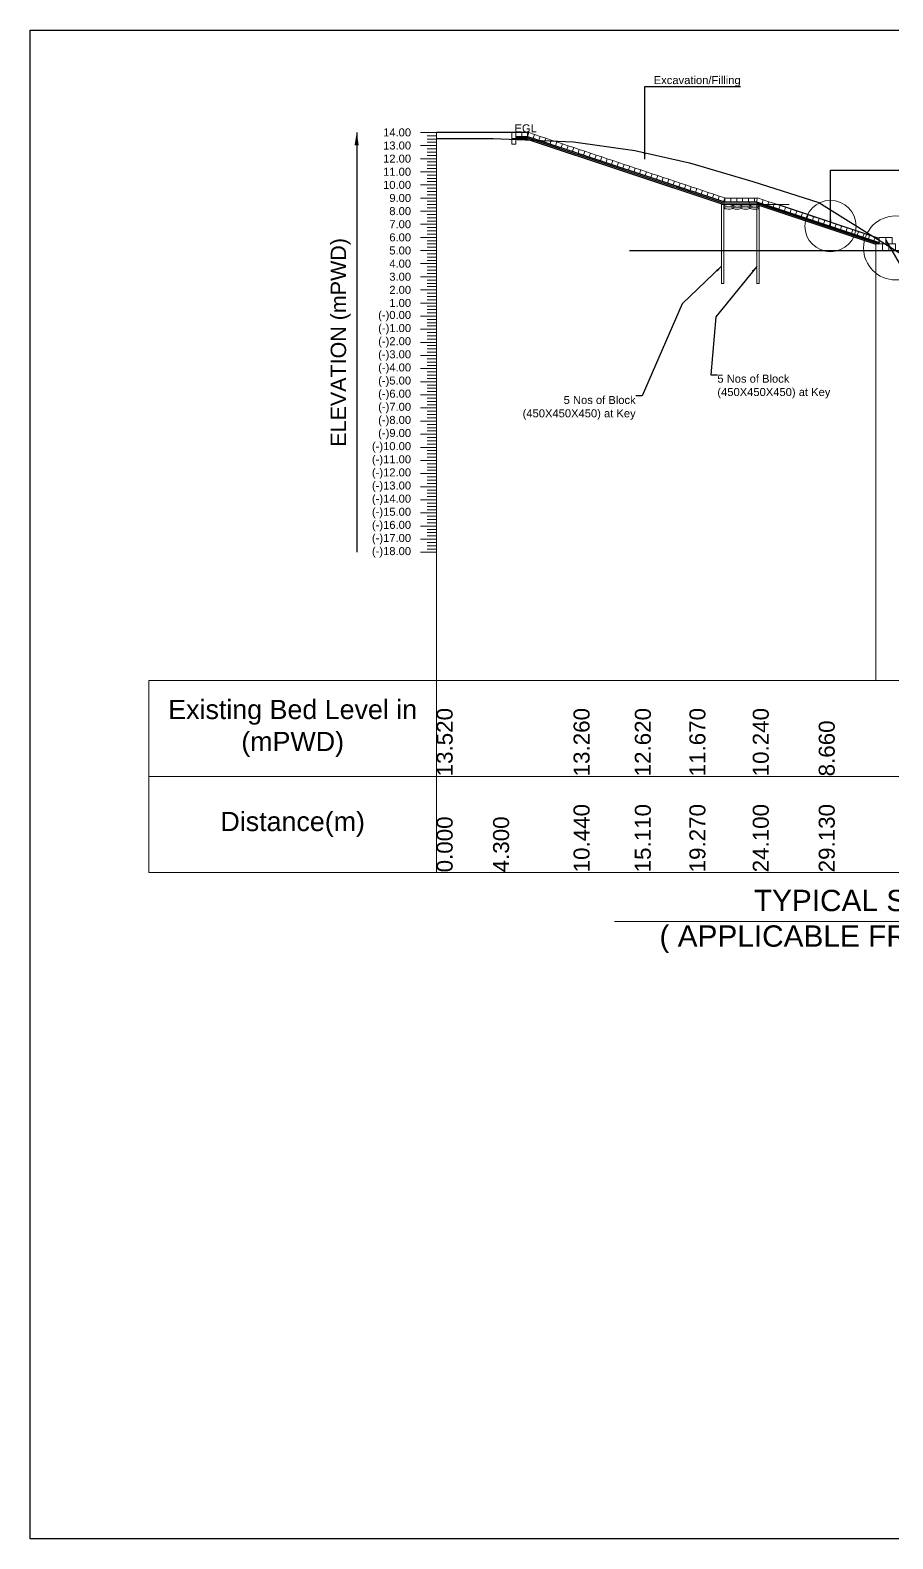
# Model space of a CAD drawing. Header units: inches. Extents: x 89000 to 215021, y -28933 to 1384.
# Drawn here: x 157568 to 162422, y -7101 to 1384 of the extents above; entities that cross this region are included whole.
import ezdxf

# ---------------------------------------------------------------- set-up
doc = ezdxf.new("R2010")
doc.units = ezdxf.units.IN
doc.header["$LTSCALE"] = 7
doc.header["$MEASUREMENT"] = 0
doc.linetypes.add('CENTER', pattern=[2, 1.25, -0.25, 0.25, -0.25])
for name, color, linetype, lineweight in [('Bed Level Divider', 7, 'Continuous', 9), ('CL of Xsection', 7, 'CENTER', 9), ('Cross section Data Border', 7, 'Continuous', 9), ('Cross Section Labels', 7, 'Continuous', 9), ('Existing_Bed_Level for Xsection', 7, 'Continuous', 25), ('Long Section Labels', 7, 'Continuous', 9)]:
    doc.layers.add(name, color=color, linetype=linetype, lineweight=lineweight)
doc.styles.get("Standard").update_dxf_attribs({"font": 'arial.ttf'})
doc.dimstyles.get("Standard").update_dxf_attribs({"dimtxt": 0.18, "dimasz": 0.18, "dimexe": 0.18, "dimexo": 0.0625, "dimgap": 0.09, "dimtad": 0, "dimtih": 1, "dimtoh": 1, "dimdec": 4, "dimzin": 0, "dimdsep": 46, "dimtxsty": 'Standard', "dimcen": 0.09, "dimadec": 0, "dimazin": 0, "dimtfac": 1, "dimtdec": 4, "dimtofl": 0, "dimtmove": 0, "dimatfit": 3, "dimfxl": 1, "dimtolj": 1, "dimtzin": 0, "dimarcsym": 0})

msp = doc.modelspace()

# ---------------------------------------------------------------- linework, layer by layer
msp.add_lwpolyline([(157568.09036, 1384.10087), (169568.09036, 1384.10087), (169568.09036, -7101.09913), (157568.09036, -7101.09913)], close=True)
at = {"layer": 'Bed Level Divider'}
for p, q in [((160367.44927, 808.91449), (160374.45055, 807.77834)), ((161458.77005, 403.01449), (161458.77005, -39.78551)), ((161458.77005, 403.01449), (161472.05405, 403.01449)), ((161472.05405, 403.01449), (161656.55405, 403.01449)), ((161472.05405, 403.01449), (161656.55405, 403.01449)), ((161472.05405, 403.01449), (161472.05405, -39.78551)), ((161473.25166, 410.39449), (161657.75166, 410.39449)), ((161474.44927, 417.77449), (161658.94927, 417.77449)), ((161656.55405, 403.01449), (161656.55405, -39.78551)), ((161656.55405, 403.01449), (161669.83805, 403.01449)), ((161669.83805, 403.01449), (161669.83805, -39.78551)), ((161679.89166, 403.01449), (161839.57311, 403.01449)), ((162326.7421, 144.71449), (162326.7421, -2272.68551)), ((161458.77005, -39.78551), (161472.05405, -39.78551)), ((161656.55405, -39.78551), (161669.83805, -39.78551)), ((159855.38224, -1552.68551), (159855.38224, -2272.68551))]:
    msp.add_line(p, q, dxfattribs=at)
at = {"layer": 'CL of Xsection'}
msp.add_line((161643.36226, 439.91449), (161661.65258, 440.21099), dxfattribs=at)
at = {"layer": 'Cross section Data Border'}
for points in [[(168525.40624, -3352.68551), (158235.38224, -3352.68551), (158235.38224, -2272.68551), (168525.40624, -2272.68551)], [(159855.38224, -2272.68551), (159855.38224, -3352.68551)], [(158235.38224, -2812.68551), (168525.40624, -2812.68551)]]:
    msp.add_lwpolyline(points, dxfattribs=at)
at = {"layer": 'Cross Section Labels'}
msp.add_lwpolyline([(160857.04115, -3628.90062), (162921.04115, -3628.90062), (164985.04115, -3628.90062)], dxfattribs=at)
for centre, radius in [((162071.22762, 282.29678), 144), ((162437.4421, 159.47449), 180)]:
    msp.add_circle(centre, radius, dxfattribs=at)
at = {"layer": 'Existing_Bed_Level for Xsection'}
for points in [[(159855.37211, 774.36821), (160172.71211, 774.36821), (160625.84411, 755.18021), (160970.49011, 707.94821), (161277.49811, 637.83821), (161633.95211, 532.30421), (162005.16611, 415.70021), (162690.76811, -12.70879)], [(160367.44927, 808.91449), (159855.38224, 808.91449)], [(160301.02927, 786.77449), (160367.44927, 786.77449), (161474.44927, 417.77449)], [(160301.02927, 779.39449), (160366.25166, 779.39449), (161473.25166, 410.39449)], [(160301.02927, 772.01449), (160365.05405, 772.01449), (161472.05405, 403.01449)], [(161612.27405, 417.77449), (161616.87234, 416.24173)], [(161654.6513, 419.20714), (162346.42542, 188.61577)], [(161656.55405, 403.01449), (162326.7421, 179.61847)], [(161657.75166, 410.39449), (162344.09166, 181.61449)], [(161703.22927, 403.01449), (162345.1921, 189.02688)], [(162345.1921, 212.36449), (161773.2421, 403.01449)], [(160941.27129, 144.71449), (169611.29529, 144.71449)]]:
    msp.add_lwpolyline(points, dxfattribs=at)
at = {"layer": 'Long Section Labels'}
for points in [[(159855.38224, 808.91449), (159765.38224, 808.91449)], [(159855.38224, 790.46449), (159801.38224, 790.46449)], [(159855.38224, 772.01449), (159801.38224, 772.01449)], [(159855.38224, -1552.68551), (159855.38224, -1478.88551), (159855.38224, -1405.08551), (159855.38224, -1331.28551), (159855.38224, -1257.48551), (159855.38224, -1183.68551), (159855.38224, -1109.88551), (159855.38224, -1036.08551), (159855.38224, -962.28551), (159855.38224, -888.48551), (159855.38224, -814.68551), (159855.38224, -740.88551), (159855.38224, -667.08551), (159855.38224, -593.28551), (159855.38224, -519.48551), (159855.38224, -445.68551), (159855.38224, -371.88551), (159855.38224, -298.08551), (159855.38224, -224.28551), (159855.38224, -150.48551), (159855.38224, -76.68551), (159855.38224, -2.88551), (159855.38224, 70.91449), (159855.38224, 144.71449), (159855.38224, 218.51449), (159855.38224, 292.31449), (159855.38224, 366.11449), (159855.38224, 439.91449), (159855.38224, 513.71449), (159855.38224, 587.51449), (159855.38224, 661.31449), (159855.38224, 735.11449), (159855.38224, 808.91449)], [(159855.38224, 735.11449), (159765.38224, 735.11449)], [(159855.38224, 753.56449), (159801.38224, 753.56449)], [(159855.38224, 716.66449), (159801.38224, 716.66449)], [(159855.38224, 698.21449), (159801.38224, 698.21449)], [(159855.38224, 679.76449), (159801.38224, 679.76449)], [(159855.38224, 661.31449), (159765.38224, 661.31449)], [(159855.38224, 642.86449), (159801.38224, 642.86449)], [(159855.38224, 624.41449), (159801.38224, 624.41449)], [(159855.38224, 605.96449), (159801.38224, 605.96449)], [(159855.38224, 587.51449), (159765.38224, 587.51449)], [(159855.38224, 513.71449), (159765.38224, 513.71449)], [(159855.38224, 569.06449), (159801.38224, 569.06449)], [(159855.38224, 550.61449), (159801.38224, 550.61449)], [(159855.38224, 532.16449), (159801.38224, 532.16449)], [(159855.38224, 439.91449), (159765.38224, 439.91449)], [(159855.38224, 495.26449), (159801.38224, 495.26449)], [(159855.38224, 476.81449), (159801.38224, 476.81449)], [(159855.38224, 458.36449), (159801.38224, 458.36449)], [(161654.6513, 419.20714), (161661.65258, 440.21099)], [(159855.38224, 366.11449), (159765.38224, 366.11449)], [(159855.38224, 421.46449), (159801.38224, 421.46449)], [(159855.38224, 403.01449), (159801.38224, 403.01449)], [(159855.38224, 384.56449), (159801.38224, 384.56449)], [(159855.38224, 347.66449), (159801.38224, 347.66449)], [(159855.38224, 292.31449), (159765.38224, 292.31449)], [(159855.38224, 329.21449), (159801.38224, 329.21449)], [(159855.38224, 310.76449), (159801.38224, 310.76449)], [(159855.38224, 273.86449), (159801.38224, 273.86449)], [(159855.38224, 255.41449), (159801.38224, 255.41449)], [(159855.38224, 218.51449), (159765.38224, 218.51449)], [(159855.38224, 236.96449), (159801.38224, 236.96449)], [(159855.38224, 200.06449), (159801.38224, 200.06449)], [(159855.38224, 181.61449), (159801.38224, 181.61449)], [(159855.38224, 144.71449), (159765.38224, 144.71449)], [(159855.38224, 163.16449), (159801.38224, 163.16449)], [(159855.38224, 126.26449), (159801.38224, 126.26449)], [(159855.38224, 107.81449), (159801.38224, 107.81449)], [(159855.38224, 89.36449), (159801.38224, 89.36449)], [(159855.38224, 70.91449), (159765.38224, 70.91449)], [(159855.38224, 52.46449), (159801.38224, 52.46449)], [(159855.38224, 34.01449), (159801.38224, 34.01449)], [(159855.38224, 15.56449), (159801.38224, 15.56449)], [(159855.38224, -2.88551), (159765.38224, -2.88551)], [(159855.38224, -76.68551), (159765.38224, -76.68551)], [(159855.38224, -21.33551), (159801.38224, -21.33551)], [(159855.38224, -39.78551), (159801.38224, -39.78551)], [(159855.38224, -58.23551), (159801.38224, -58.23551)], [(159855.38224, -150.48551), (159765.38224, -150.48551)], [(159855.38224, -95.13551), (159801.38224, -95.13551)], [(159855.38224, -113.58551), (159801.38224, -113.58551)], [(159855.38224, -132.03551), (159801.38224, -132.03551)], [(159855.38224, -168.93551), (159801.38224, -168.93551)], [(159855.38224, -224.28551), (159765.38224, -224.28551)], [(159855.38224, -187.38551), (159801.38224, -187.38551)], [(159855.38224, -205.83551), (159801.38224, -205.83551)], [(159855.38224, -242.73551), (159801.38224, -242.73551)], [(159855.38224, -298.08551), (159765.38224, -298.08551)], [(159855.38224, -261.18551), (159801.38224, -261.18551)], [(159855.38224, -279.63551), (159801.38224, -279.63551)], [(159855.38224, -316.53551), (159801.38224, -316.53551)], [(159855.38224, -334.98551), (159801.38224, -334.98551)], [(159855.38224, -371.88551), (159765.38224, -371.88551)], [(159855.38224, -353.43551), (159801.38224, -353.43551)], [(159855.38224, -390.33551), (159801.38224, -390.33551)], [(159855.38224, -408.78551), (159801.38224, -408.78551)], [(159855.38224, -445.68551), (159765.38224, -445.68551)], [(159855.38224, -427.23551), (159801.38224, -427.23551)], [(159855.38224, -464.13551), (159801.38224, -464.13551)], [(159855.38224, -482.58551), (159801.38224, -482.58551)], [(159855.38224, -501.03551), (159801.38224, -501.03551)], [(159855.38224, -519.48551), (159765.38224, -519.48551)], [(159855.38224, -593.28551), (159765.38224, -593.28551)], [(159855.38224, -537.93551), (159801.38224, -537.93551)], [(159855.38224, -556.38551), (159801.38224, -556.38551)], [(159855.38224, -574.83551), (159801.38224, -574.83551)], [(159855.38224, -667.08551), (159765.38224, -667.08551)], [(159855.38224, -611.73551), (159801.38224, -611.73551)], [(159855.38224, -630.18551), (159801.38224, -630.18551)], [(159855.38224, -648.63551), (159801.38224, -648.63551)], [(159855.38224, -740.88551), (159765.38224, -740.88551)], [(159855.38224, -685.53551), (159801.38224, -685.53551)], [(159855.38224, -703.98551), (159801.38224, -703.98551)], [(159855.38224, -722.43551), (159801.38224, -722.43551)], [(159855.38224, -759.33551), (159801.38224, -759.33551)], [(159855.38224, -814.68551), (159765.38224, -814.68551)], [(159855.38224, -777.78551), (159801.38224, -777.78551)], [(159855.38224, -796.23551), (159801.38224, -796.23551)], [(159855.38224, -833.13551), (159801.38224, -833.13551)], [(159855.38224, -888.48551), (159765.38224, -888.48551)], [(159855.38224, -851.58551), (159801.38224, -851.58551)], [(159855.38224, -870.03551), (159801.38224, -870.03551)], [(159855.38224, -906.93551), (159801.38224, -906.93551)], [(159855.38224, -925.38551), (159801.38224, -925.38551)], [(159855.38224, -962.28551), (159765.38224, -962.28551)], [(159855.38224, -943.83551), (159801.38224, -943.83551)], [(159855.38224, -980.73551), (159801.38224, -980.73551)], [(159855.38224, -999.18551), (159801.38224, -999.18551)], [(159855.38224, -1017.63551), (159801.38224, -1017.63551)], [(159855.38224, -1036.08551), (159765.38224, -1036.08551)], [(159855.38224, -1054.53551), (159801.38224, -1054.53551)], [(159855.38224, -1072.98551), (159801.38224, -1072.98551)], [(159855.38224, -1091.43551), (159801.38224, -1091.43551)], [(159855.38224, -1109.88551), (159765.38224, -1109.88551)], [(159855.38224, -1183.68551), (159765.38224, -1183.68551)], [(159855.38224, -1128.33551), (159801.38224, -1128.33551)], [(159855.38224, -1146.78551), (159801.38224, -1146.78551)], [(159855.38224, -1165.23551), (159801.38224, -1165.23551)], [(159855.38224, -1257.48551), (159765.38224, -1257.48551)], [(159855.38224, -1202.13551), (159801.38224, -1202.13551)], [(159855.38224, -1220.58551), (159801.38224, -1220.58551)], [(159855.38224, -1239.03551), (159801.38224, -1239.03551)], [(159855.38224, -1331.28551), (159765.38224, -1331.28551)], [(159855.38224, -1275.93551), (159801.38224, -1275.93551)], [(159855.38224, -1294.38551), (159801.38224, -1294.38551)], [(159855.38224, -1312.83551), (159801.38224, -1312.83551)], [(159855.38224, -1349.73551), (159801.38224, -1349.73551)], [(159855.38224, -1405.08551), (159765.38224, -1405.08551)], [(159855.38224, -1368.18551), (159801.38224, -1368.18551)], [(159855.38224, -1386.63551), (159801.38224, -1386.63551)], [(159855.38224, -1423.53551), (159801.38224, -1423.53551)], [(159855.38224, -1441.98551), (159801.38224, -1441.98551)], [(159855.38224, -1478.88551), (159765.38224, -1478.88551)], [(159855.38224, -1460.43551), (159801.38224, -1460.43551)], [(159855.38224, -1497.33551), (159801.38224, -1497.33551)], [(159855.38224, -1515.78551), (159801.38224, -1515.78551)], [(159855.38224, -1552.68551), (159765.38224, -1552.68551)], [(159855.38224, -1534.23551), (159801.38224, -1534.23551)]]:
    msp.add_lwpolyline(points, dxfattribs=at)
for points in [[(160301.02927, 808.91449), (160278.88927, 808.91449), (160278.88927, 775.70449), (160301.02927, 775.70449)], [(160301.02927, 775.70449), (160278.88927, 775.70449), (160278.88927, 742.49449), (160301.02927, 742.49449)], [(160334.23927, 808.91449), (160301.02927, 808.91449), (160301.02927, 786.77449), (160334.23927, 786.77449)], [(160367.44927, 808.91449), (160334.23927, 808.91449), (160334.23927, 786.77449), (160367.44927, 786.77449)], [(160405.95632, 797.27641), (160374.45055, 807.77834), (160367.44927, 786.77449), (160398.95504, 776.27256)], [(160437.4621, 786.77449), (160405.95632, 797.27641), (160398.95504, 776.27256), (160430.46081, 765.77064)], [(160468.96787, 776.27256), (160437.4621, 786.77449), (160430.46081, 765.77064), (160461.96659, 755.26872)], [(160500.47364, 765.77064), (160468.96787, 776.27256), (160461.96659, 755.26872), (160493.47236, 744.76679)], [(160531.97941, 755.26872), (160500.47364, 765.77064), (160493.47236, 744.76679), (160524.97813, 734.26487)], [(160563.48519, 744.76679), (160531.97941, 755.26872), (160524.97813, 734.26487), (160556.4839, 723.76294)], [(160594.99096, 734.26487), (160563.48519, 744.76679), (160556.4839, 723.76294), (160587.98968, 713.26102)], [(160626.49673, 723.76294), (160594.99096, 734.26487), (160587.98968, 713.26102), (160619.49545, 702.7591)], [(160658.0025, 713.26102), (160626.49673, 723.76294), (160619.49545, 702.7591), (160651.00122, 692.25717)], [(160689.50828, 702.7591), (160658.0025, 713.26102), (160651.00122, 692.25717), (160682.50699, 681.75525)], [(160721.01405, 692.25717), (160689.50828, 702.7591), (160682.50699, 681.75525), (160714.01277, 671.25332)], [(160752.51982, 681.75525), (160721.01405, 692.25717), (160714.01277, 671.25332), (160745.51854, 660.7514)], [(160784.02559, 671.25332), (160752.51982, 681.75525), (160745.51854, 660.7514), (160777.02431, 650.24947)], [(160815.53137, 660.7514), (160784.02559, 671.25332), (160777.02431, 650.24947), (160808.53008, 639.74755)], [(160847.03714, 650.24947), (160815.53137, 660.7514), (160808.53008, 639.74755), (160840.03585, 629.24563)], [(160878.54291, 639.74755), (160847.03714, 650.24947), (160840.03585, 629.24563), (160871.54163, 618.7437)], [(160910.04868, 629.24563), (160878.54291, 639.74755), (160871.54163, 618.7437), (160903.0474, 608.24178)], [(160941.55445, 618.7437), (160910.04868, 629.24563), (160903.0474, 608.24178), (160934.55317, 597.73985)], [(160973.06023, 608.24178), (160941.55445, 618.7437), (160934.55317, 597.73985), (160966.05894, 587.23793)], [(161004.566, 597.73985), (160973.06023, 608.24178), (160966.05894, 587.23793), (160997.56472, 576.73601)], [(161036.07177, 587.23793), (161004.566, 597.73985), (160997.56472, 576.73601), (161029.07049, 566.23408)], [(161067.57754, 576.73601), (161036.07177, 587.23793), (161029.07049, 566.23408), (161060.57626, 555.73216)], [(161099.08332, 566.23408), (161067.57754, 576.73601), (161060.57626, 555.73216), (161092.08203, 545.23023)], [(161130.58909, 555.73216), (161099.08332, 566.23408), (161092.08203, 545.23023), (161123.58781, 534.72831)], [(161162.09486, 545.23023), (161130.58909, 555.73216), (161123.58781, 534.72831), (161155.09358, 524.22639)], [(161193.60063, 534.72831), (161162.09486, 545.23023), (161155.09358, 524.22639), (161186.59935, 513.72446)], [(161225.10641, 524.22639), (161193.60063, 534.72831), (161186.59935, 513.72446), (161218.10512, 503.22254)], [(161256.61218, 513.72446), (161225.10641, 524.22639), (161218.10512, 503.22254), (161249.6109, 492.72061)], [(161288.11795, 503.22254), (161256.61218, 513.72446), (161249.6109, 492.72061), (161281.11667, 482.21869)], [(161319.62372, 492.72061), (161288.11795, 503.22254), (161281.11667, 482.21869), (161312.62244, 471.71676)], [(161351.12949, 482.21869), (161319.62372, 492.72061), (161312.62244, 471.71676), (161344.12821, 461.21484)], [(161382.63527, 471.71676), (161351.12949, 482.21869), (161344.12821, 461.21484), (161375.63398, 450.71292)], [(161414.14104, 461.21484), (161382.63527, 471.71676), (161375.63398, 450.71292), (161407.13976, 440.21099)], [(161445.64681, 450.71292), (161414.14104, 461.21484), (161407.13976, 440.21099), (161438.64553, 429.70907)], [(161477.15258, 440.21099), (161445.64681, 450.71292), (161438.64553, 429.70907), (161470.1513, 419.20714)], [(161510.52226, 439.91449), (161477.31226, 439.91449), (161477.31226, 417.77449), (161510.52226, 417.77449)], [(161543.73226, 439.91449), (161510.52226, 439.91449), (161510.52226, 417.77449), (161543.73226, 417.77449)], [(161576.94226, 439.91449), (161543.73226, 439.91449), (161543.73226, 417.77449), (161576.94226, 417.77449)], [(161610.15226, 439.91449), (161576.94226, 439.91449), (161576.94226, 417.77449), (161610.15226, 417.77449)], [(161643.36226, 439.91449), (161610.15226, 439.91449), (161610.15226, 417.77449), (161643.36226, 417.77449)], [(161693.15836, 429.70907), (161661.65258, 440.21099), (161654.6513, 419.20714), (161686.15707, 408.70522)], [(161724.66413, 419.20714), (161693.15836, 429.70907), (161686.15707, 408.70522), (161717.66285, 398.2033)], [(161756.1699, 408.70522), (161724.66413, 419.20714), (161717.66285, 398.2033), (161749.16862, 387.70137)], [(161787.67567, 398.2033), (161756.1699, 408.70522), (161749.16862, 387.70137), (161780.67439, 377.19945)], [(161819.18145, 387.70137), (161787.67567, 398.2033), (161780.67439, 377.19945), (161812.18016, 366.69752)], [(161850.68722, 377.19945), (161819.18145, 387.70137), (161812.18016, 366.69752), (161843.68594, 356.1956)], [(161882.19299, 366.69752), (161850.68722, 377.19945), (161843.68594, 356.1956), (161875.19171, 345.69368)], [(161913.69876, 356.1956), (161882.19299, 366.69752), (161875.19171, 345.69368), (161906.69748, 335.19175)], [(161945.20454, 345.69368), (161913.69876, 356.1956), (161906.69748, 335.19175), (161938.20325, 324.68983)], [(161976.71031, 335.19175), (161945.20454, 345.69368), (161938.20325, 324.68983), (161969.70902, 314.1879)], [(162008.21608, 324.68983), (161976.71031, 335.19175), (161969.70902, 314.1879), (162001.2148, 303.68598)], [(162039.72185, 314.1879), (162008.21608, 324.68983), (162001.2148, 303.68598), (162032.72057, 293.18406)], [(162071.22762, 303.68598), (162039.72185, 314.1879), (162032.72057, 293.18406), (162064.22634, 282.68213)], [(162102.7334, 293.18406), (162071.22762, 303.68598), (162064.22634, 282.68213), (162095.73211, 272.18021)], [(162134.23917, 282.68213), (162102.7334, 293.18406), (162095.73211, 272.18021), (162127.23789, 261.67828)], [(162165.74494, 272.18021), (162134.23917, 282.68213), (162127.23789, 261.67828), (162158.74366, 251.17636)], [(162197.25071, 261.67828), (162165.74494, 272.18021), (162158.74366, 251.17636), (162190.24943, 240.67443)], [(162228.75649, 251.17636), (162197.25071, 261.67828), (162190.24943, 240.67443), (162221.7552, 230.17251)], [(162260.26226, 240.67443), (162228.75649, 251.17636), (162221.7552, 230.17251), (162253.26098, 219.67059)], [(162291.76803, 230.17251), (162260.26226, 240.67443), (162253.26098, 219.67059), (162284.76675, 209.16866)], [(162323.2738, 219.67059), (162291.76803, 230.17251), (162284.76675, 209.16866), (162316.27252, 198.66674)], [(162363.6421, 181.61449), (162326.7421, 181.61449), (162326.7421, 144.71449), (162363.6421, 144.71449)], [(162382.0921, 218.51449), (162345.1921, 218.51449), (162345.1921, 181.61449), (162382.0921, 181.61449)], [(162400.5421, 181.61449), (162363.6421, 181.61449), (162363.6421, 144.71449), (162400.5421, 144.71449)], [(162418.9921, 218.51449), (162382.0921, 218.51449), (162382.0921, 181.61449), (162418.9921, 181.61449)], [(162437.4421, 181.61449), (162400.5421, 181.61449), (162400.5421, 144.71449), (162437.4421, 144.71449)]]:
    msp.add_lwpolyline(points, close=True, dxfattribs=at)
for centre in [(161496.63472, 384.11459), (161496.95032, 396.65662), (161545.71458, 383.27589), (161546.03018, 395.81791), (161594.27948, 383.70203), (161594.59508, 396.24406), (161643.35945, 382.82546), (161643.67505, 395.36749)]:
    msp.add_ellipse(centre, major_axis=(24.55287, -0.61783), ratio=0.255, dxfattribs=at)

# ---------------------------------------------------------------- texts
at = {"layer": 'Cross section Data Border', "char_height": 108, "width": 1440, "attachment_point": 5}
for s, insert in [('Existing Bed Level in (mPWD)', (159045.38224, -2542.68551)), ('Distance(m)', (159045.38224, -3082.68551))]:
    msp.add_mtext(s, dxfattribs=dict(at, insert=insert))
at = {"layer": 'Cross Section Labels'}
for s, insert, char_height, attachment_point in [('Excavation/Filling', (161566.0171, 1067.21449), 45, 9), ('EGL', (160419.10927, 808.91449), 45, 9), ('5 Nos of Block ^J(450X450X450) at Key', (161434.88864, -553.51228), 45, 1), ('5 Nos of Block ^J(450X450X450) at Key', (160975.22814, -673.32211), 45, 3), ('TYPICAL SECTION  AT KM 9.120^J( APPLICABLE FROM KM 7.920 TO KM 10.080)', (162921.04115, -3628.90062), 120, 5)]:
    msp.add_mtext(s, dxfattribs=dict(at, insert=insert, char_height=char_height, attachment_point=attachment_point))
at = {"layer": 'Long Section Labels', "char_height": 45, "attachment_point": 6}
for s, insert in [('14.00', (159711.38224, 808.91449)), ('13.00', (159711.38224, 735.11449)), ('12.00', (159711.38224, 661.31449)), ('11.00', (159711.38224, 587.51449)), ('10.00', (159711.38224, 513.71449)), ('9.00', (159711.38224, 439.91449)), ('8.00', (159711.38224, 366.11449)), ('7.00', (159711.38224, 292.31449)), ('6.00', (159711.38224, 218.51449)), ('4.00', (159711.38224, 70.91449)), ('5.00', (159711.38224, 144.71449)), ('3.00', (159711.38224, -2.88551)), ('2.00', (159711.38224, -76.68551)), ('1.00', (159711.38224, -150.48551)), ('(-)0.00', (159711.38224, -224.28551)), ('(-)1.00', (159711.38224, -298.08551)), ('(-)2.00', (159711.38224, -371.88551)), ('(-)3.00', (159711.38224, -445.68551)), ('(-)4.00', (159711.38224, -519.48551)), ('(-)5.00', (159711.38224, -593.28551)), ('(-)6.00', (159711.38224, -667.08551)), ('(-)7.00', (159711.38224, -740.88551)), ('(-)8.00', (159711.38224, -814.68551)), ('(-)10.00', (159711.38224, -962.28551)), ('(-)9.00', (159711.38224, -888.48551)), ('(-)11.00', (159711.38224, -1036.08551)), ('(-)12.00', (159711.38224, -1109.88551)), ('(-)13.00', (159711.38224, -1183.68551)), ('(-)14.00', (159711.38224, -1257.48551)), ('(-)15.00', (159711.38224, -1331.28551)), ('(-)16.00', (159711.38224, -1405.08551)), ('(-)17.00', (159711.38224, -1478.88551)), ('(-)18.00', (159711.38224, -1552.68551))]:
    msp.add_mtext(s, dxfattribs=dict(at, insert=insert))
at = {"layer": 'Long Section Labels', "rotation": 90}
for s, insert, char_height, attachment_point in [('ELEVATION (mPWD)', (159315.38224, -371.88551), 86.4, 5), ('13.520', (159855.38224, -2812.68551), 90, 1), ('13.520', (159855.38224, -2812.68551), 90, 1), ('13.260', (160625.85424, -2812.68551), 90, 1), ('12.620', (160970.50024, -2812.68551), 90, 1), ('11.670', (161277.50824, -2812.68551), 90, 1), ('10.240', (161633.96224, -2812.68551), 90, 1), ('8.660', (162005.17624, -2812.68551), 90, 1), ('0.000', (159855.38224, -3352.68551), 90, 1), ('4.300', (160172.72224, -3352.68551), 90, 1), ('10.440', (160625.85424, -3352.68551), 90, 1), ('15.110', (160970.50024, -3352.68551), 90, 1), ('19.270', (161277.50824, -3352.68551), 90, 1), ('24.100', (161633.96224, -3352.68551), 90, 1), ('29.130', (162005.17624, -3352.68551), 90, 1)]:
    msp.add_mtext(s, dxfattribs=dict(at, insert=insert, char_height=char_height, attachment_point=attachment_point))

# ---------------------------------------------------------------- leaders
at = {"layer": 'Cross Section Labels', "annotation_type": 0, "has_hookline": 1}
for points, hookline_direction, text_width in [([(161026.0171, 658.73149), (161026.0171, 1067.21449), (161565.9271, 1067.21449)], 0, 479.98977), ([(162071.22762, 282.29678), (162071.22762, 595.94678), (162611.13762, 595.94678)], 0, 419.42701), ([(162382.0921, 203.92454), (162629.84622, -224.28551), (162947.01196, -899.46342), (162983.01196, -899.46342)], 0, 631.71896), ([(161458.77005, 56.10839), (161236.45185, -155.72905), (161011.31814, -673.32211), (160975.31814, -673.32211)], 1, 631.71896), ([(161656.55405, 55.65302), (161426.32373, -228.1346), (161398.79864, -553.51228), (161434.79864, -553.51228)], 0, 631.71896)]:
    msp.add_leader(points, dimstyle='Standard', override={"dimasz": 36}, dxfattribs=dict(at, hookline_direction=hookline_direction, text_width=text_width))
at = {"layer": 'Long Section Labels'}
msp.add_leader([(159405.38224, 808.91449), (159405.38224, -1552.68551)], dimstyle='Standard', override={"dimasz": 72}, dxfattribs=at)

doc.saveas('drawing.dxf')
